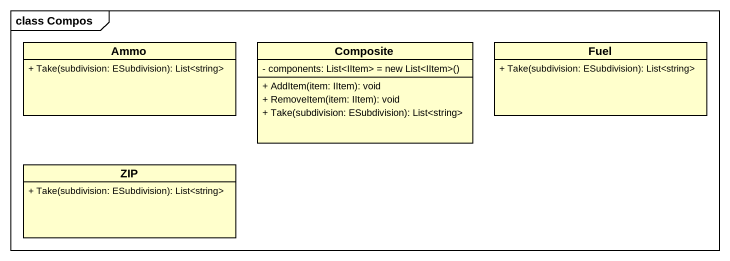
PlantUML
@startuml
mainframe class Compos
hide circle
hide empty members
skinparam classAttributeIconSize 0
class Ammo {
  + Take(subdivision: ESubdivision): List<string>
}
class Composite {
  {field} - components: List<IItem> = new List<IItem>()
  + AddItem(item: IItem): void
  + RemoveItem(item: IItem): void
  + Take(subdivision: ESubdivision): List<string>
}
class Fuel {
  + Take(subdivision: ESubdivision): List<string>
}
class ZIP {
  + Take(subdivision: ESubdivision): List<string>
}
@enduml
